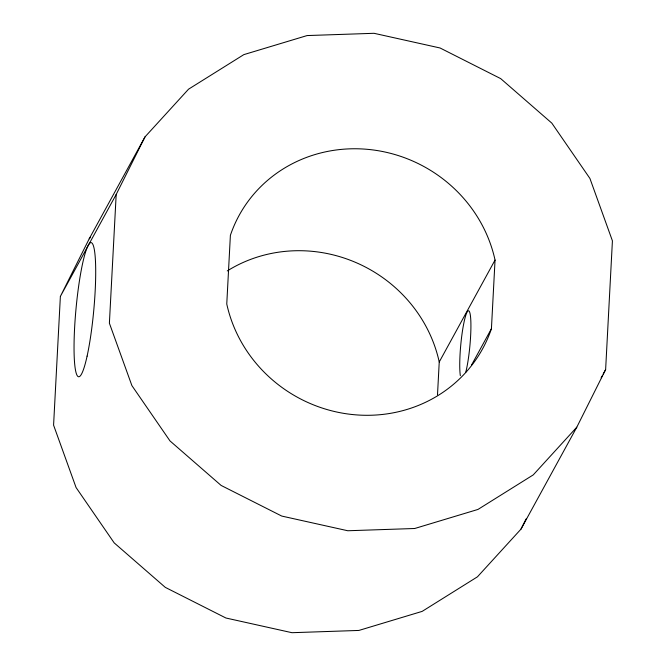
<?xml version="1.0" encoding="UTF-8"?>
<svg xmlns="http://www.w3.org/2000/svg" width="666" height="666" viewBox="0 0 666 666"><rect width="100%" height="100%" fill="white"/><g stroke="black" fill="none" stroke-linecap="round" stroke-linejoin="round"><path stroke-width="1" d="M60.373 296.412L53.58 425.158L76.074 487.545L114.177 542.873L165.293 587.37L225.932 618.015L291.974 632.7L358.899 630.436L422.161 611.38L477.447 576.823L520.987 529.129L576.806 427.181L605.627 369.588L612.42 240.842L589.926 178.455L551.823 123.127L500.707 78.63L440.068 47.985L374.026 33.3L307.101 35.564L243.839 54.62L188.553 89.177L145.013 136.871L89.194 238.819L60.373 296.412L116.184 194.464L145.013 136.871M116.184 194.464L109.391 323.21L131.893 385.597L169.996 440.925L221.112 485.431L281.751 516.067L347.785 530.752L414.718 528.496L477.98 509.432L533.266 474.883L576.806 427.181M437.504 394.805L439.235 362.004L495.046 260.065A138.811 131.56 28.7 0 0 367.907 149.375A138.811 131.56 28.7 0 0 230.386 235.323L226.765 303.996A138.811 131.56 28.7 0 0 353.912 414.685A138.811 131.56 28.7 0 0 491.425 328.729L495.046 260.065M520.987 529.129L526.107 518.914M471.495 365.135L491.425 328.729M601.14 377.78L602.139 375.965M603.138 374.142L605.627 369.588M89.194 238.819L90.576 237.304M227.248 270.937A138.811 131.56 28.7 0 1 439.235 362.004M460.331 375.682A34.707 4.587 -84.7 0 1 463.478 324.966A34.707 4.587 -84.7 0 1 470.804 320.379A34.707 4.587 -84.7 0 1 465.75 372.294M87.096 356.135A67.366 8.908 -84.7 0 0 92.982 244.638A67.366 8.908 -84.7 0 0 74.567 328.654A67.366 8.908 -84.7 0 0 87.096 356.135"/></g></svg>
